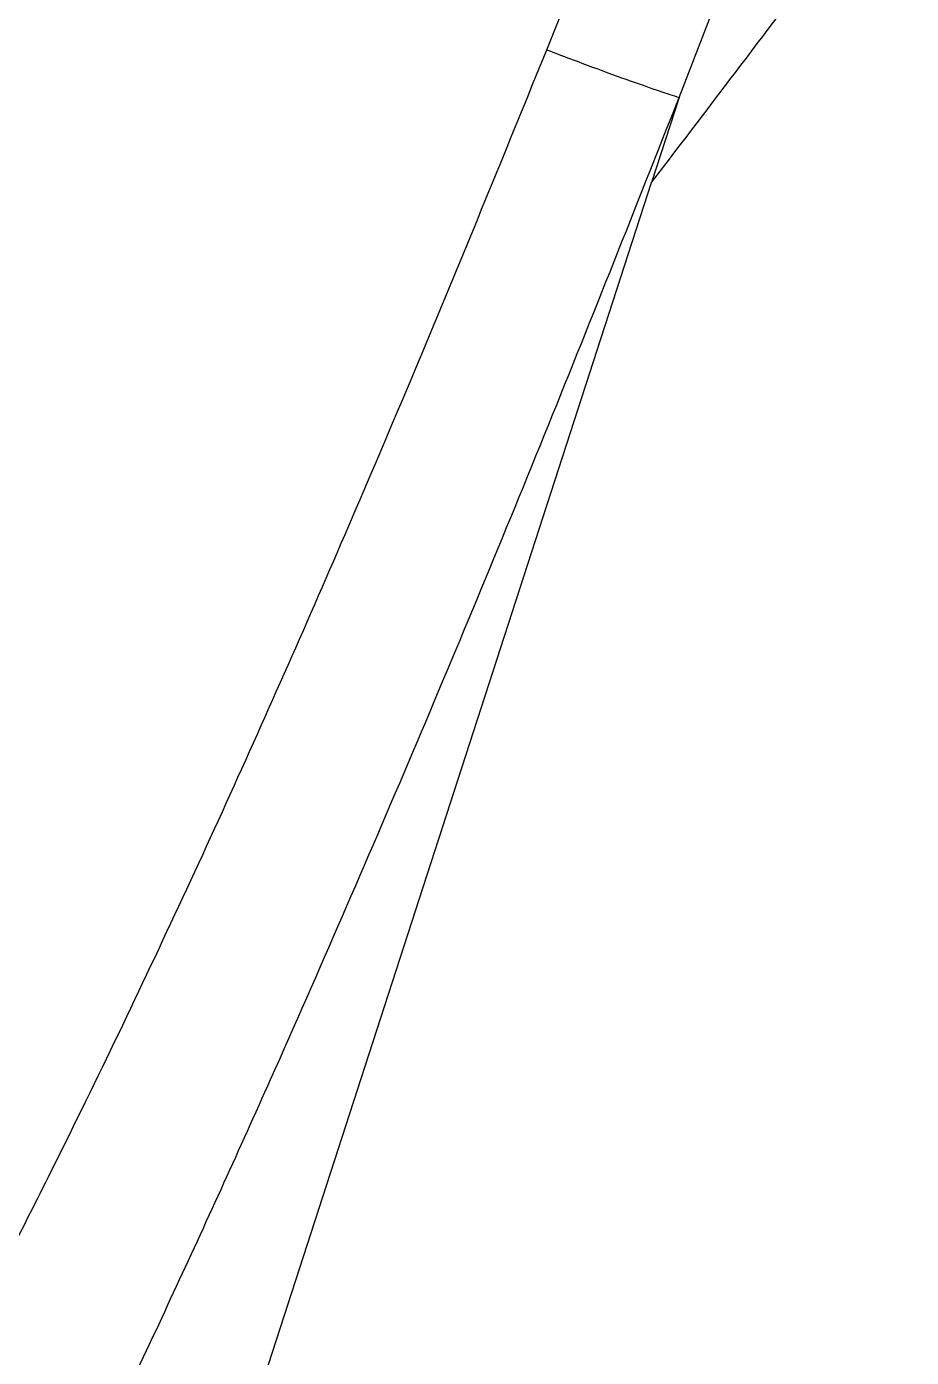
# Model space of a CAD drawing. Extents: x 939 to 1039, y 781 to 934.
# Drawn here: x 1024.899 to 1026.926, y 858.798 to 861.847 of the extents above; entities that cross this region are included whole.
import ezdxf

# ---------------------------------------------------------------- set-up
doc = ezdxf.new("R2010")
doc.units = 0
doc.header["$MEASUREMENT"] = 0
doc.layers.add('1', color=4, linetype='Continuous')

# ---------------------------------------------------------------- blocks, each defined once
blk = doc.blocks.new('Envoy')
at = {"layer": '1', "color": 3, "linetype": 'Continuous', "lineweight": 25}
for p, q in [((87.4371, 62.619), (87.6752, 63.2148)), ((87.7403, 62.51), (87.9752, 63.1166)), ((87.7403, 62.51), (87.677, 62.3149)), ((87.677, 62.3149), (87.7056, 62.3522))]:
    blk.add_line(p, q, dxfattribs=at)
at = {"layer": '1', "color": 3, "linetype": 'Continuous', "lineweight": 25, "flags": 128}
blk.add_lwpolyline([(85.8172, 56.5757), (86.7471, 59.4453), (87.677, 62.3149)], dxfattribs=at)
at = {"layer": '1', "color": 3, "linetype": 'Continuous', "lineweight": 25}
for points, knots in [([(87.7056, 62.3522), (87.8402, 62.5291), (88.109, 62.8822), (88.4798, 63.3785), (88.8276, 63.8507), (89.1525, 64.2988), (89.4574, 64.7255), (89.7286, 65.1115), (89.9675, 65.4584), (90.1749, 65.7669), (90.3598, 66.0517), (90.519, 66.3093), (90.6504, 66.5373), (90.7565, 66.7384), (90.8142, 66.8585), (90.843, 66.9186)], [0, 0, 0, 0, 0.083587, 0.166927, 0.250123, 0.333542, 0.416804, 0.500262, 0.571797, 0.643267, 0.714851, 0.786289, 0.857612, 0.928878, 1, 1, 1, 1]), ([(82.864, 58.2654), (82.8696, 58.1777), (82.8806, 58.0056), (82.9203, 57.7651), (82.978, 57.5451), (83.0556, 57.3471), (83.1519, 57.1735), (83.2653, 57.0272), (83.3939, 56.913), (83.5365, 56.8361), (83.6932, 56.8026), (83.8629, 56.8184), (84.0435, 56.8852), (84.2293, 56.998), (84.4177, 57.1504), (84.6065, 57.3362), (84.7935, 57.5501), (84.9987, 57.814), (85.2184, 58.129), (85.4502, 58.4941), (85.6758, 58.8755), (85.8954, 59.2679), (86.1092, 59.6687), (86.3511, 60.144), (86.6158, 60.6966), (86.8993, 61.3292), (87.173, 61.9707), (87.3489, 62.4025), (87.4371, 62.619)], [0, 0, 0, 0, 0.030342, 0.059552, 0.088112, 0.116336, 0.14429, 0.171678, 0.198419, 0.224107, 0.249017, 0.274209, 0.299822, 0.326988, 0.355075, 0.384546, 0.415623, 0.447237, 0.490749, 0.535602, 0.58086, 0.626764, 0.673032, 0.719254, 0.788843, 0.858833, 0.929198, 1, 1, 1, 1]), ([(87.4372, 62.619), (87.4736, 62.6052), (87.5482, 62.5771), (87.6307, 62.5471), (87.6978, 62.5236), (87.7263, 62.5145), (87.7403, 62.51)], [0, 0, 0, 0, 0.243965, 0.498791, 0.754616, 1, 1, 1, 1]), ([(81.7374, 57.5764), (81.761, 57.4614), (81.8086, 57.2292), (81.9181, 56.9379), (82.0352, 56.699), (82.1507, 56.5092), (82.2794, 56.3383), (82.4219, 56.1896), (82.5802, 56.0667), (82.7555, 55.9741), (82.9453, 55.9145), (83.1446, 55.8864), (83.3491, 55.8867), (83.5549, 55.9123), (83.7572, 55.961), (83.9538, 56.0315), (84.1438, 56.1241), (84.3263, 56.2395), (84.4997, 56.3766), (84.664, 56.5326), (84.8207, 56.7052), (84.9938, 56.9196), (85.1787, 57.1767), (85.4047, 57.5231), (85.6447, 57.9263), (85.8979, 58.386), (86.1378, 58.8488), (86.368, 59.3156), (86.5903, 59.7864), (86.8463, 60.35), (87.1314, 61.0072), (87.4427, 61.7578), (87.6412, 62.2595), (87.7403, 62.51)], [0, 0, 0, 0, 0.032543, 0.065719, 0.08804, 0.110386, 0.132828, 0.15527, 0.177835, 0.200941, 0.224344, 0.247841, 0.271674, 0.295778, 0.3197, 0.343004, 0.366106, 0.388913, 0.410849, 0.43232, 0.453699, 0.474997, 0.506073, 0.536331, 0.581179, 0.625015, 0.66837, 0.711746, 0.754976, 0.79814, 0.865823, 0.933011, 1, 1, 1, 1])]:
    blk.add_open_spline(points, degree=3, knots=knots, dxfattribs=at)

msp = doc.modelspace()

# ---------------------------------------------------------------- block references
at = {"layer": '1'}
msp.add_blockref('Envoy', (938.6538, 799.1744), dxfattribs=at)

doc.saveas('drawing.dxf')
